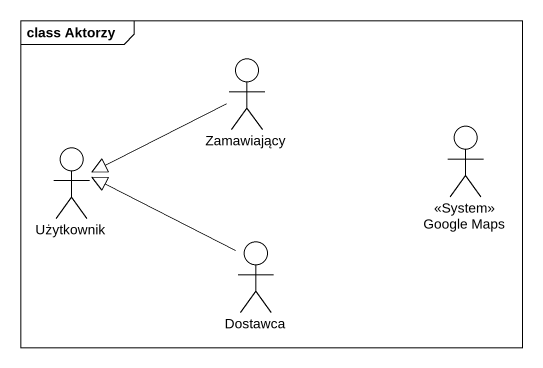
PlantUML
@startuml
mainframe class Aktorzy
actor Zamawiający
actor Użytkownik
actor "Google Maps" as Google_Maps <<System>>
actor Dostawca
Zamawiający -left-|> Użytkownik
Dostawca -left-|> Użytkownik
@enduml
